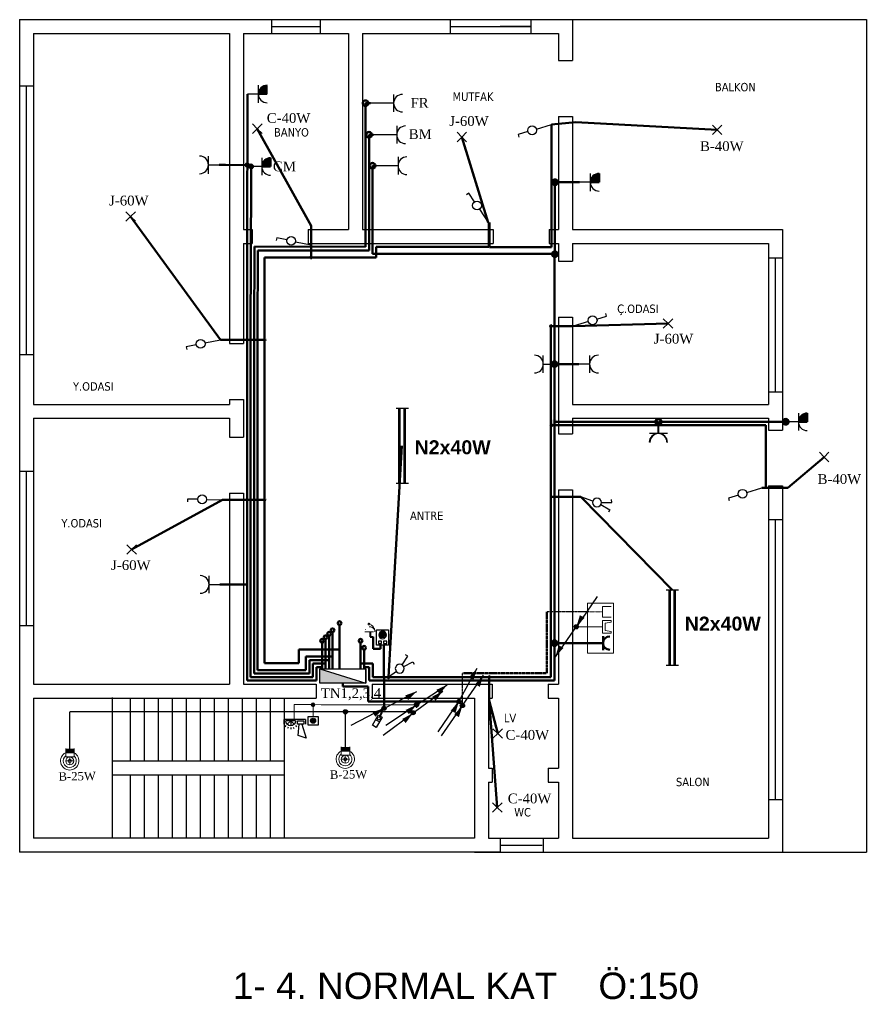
# Model space of a CAD drawing. Header units: millimetres. Extents: x 635 to 12891, y 1434 to 3689.
# Drawn here: x 4670 to 5880, y 1726 to 3126 of the extents above; entities that cross this region are included whole.
import ezdxf

# ---------------------------------------------------------------- set-up
doc = ezdxf.new("R2010")
doc.units = ezdxf.units.MM
for name, pattern in [('ACAD_ISO12W100', [21, 12, -3, 0, -3, 0, -3]), ('DASHDOT', [25.4, 12.7, -6.35, 0, -6.35]), ('DIVIDE', [1.25, 0.5, -0.25, 0, -0.25, 0, -0.25]), ('HIDDEN', [0.375, 0.25, -0.125])]:
    doc.linetypes.add(name, pattern=pattern)
for name, color, linetype, lineweight in [('ARMATUR', 3, 'Continuous', 20), ('AYD.LİNYESİ', 1, 'Continuous', 50), ('DİYAFON', 41, 'DASHDOT', 20), ('EHAT-TV', 7, 'Continuous', 20), ('EHAT_PRIZ', 4, 'Continuous', 50), ('ELEKT', 2, 'Continuous', 50), ('elk035', 3, 'Continuous', 30), ('KORNA', 95, 'Continuous', 20), ('OK', 51, 'Continuous', 20), ('ZİL', 53, 'DASHDOT', 20)]:
    doc.layers.add(name, color=color, linetype=linetype, lineweight=lineweight)
for name, color, linetype in [('AYD', 10, 'Continuous'), ('E_BL_YAN', 7, 'Continuous'), ('H', 3, 'Continuous'), ('hat', 3, 'Continuous'), ('NORMAL', 70, 'Continuous'), ('priz', 4, 'Continuous'), ('S', 2, 'Continuous'), ('SEMBOLLER', 7, 'Continuous'), ('TELEFON', 3, 'HIDDEN'), ('YAZI', 7, 'Continuous'), ('ışık', 1, 'Continuous')]:
    doc.layers.add(name, color=color, linetype=linetype)
doc.styles.add('ALT', font='times.ttf', dxfattribs={"height": 20})
doc.styles.add('ELK', font='tahoma.ttf')
doc.styles.add('MEKAN', font='times.ttf')
doc.styles.get("Standard").update_dxf_attribs({"font": 'arial.ttf'})
doc.styles.add('TXTX', font='arial.ttf')

# ---------------------------------------------------------------- blocks, each defined once
blk = doc.blocks.new('NORA')
for p, q in [((0, 0.228), (-0.032, 0.228)), ((0, 0.105), (0, 0.228))]:
    blk.add_line(p, q)
blk.add_circle((0, 0.053), 0.0525)
blk = doc.blocks.new('A')
at = {"layer": 'S', "xscale": 100, "yscale": 100, "zscale": 100, "rotation": 180}
blk.add_blockref('NORA', (0, 0), dxfattribs=at)
blk = doc.blocks.new('P2X36')
at = {"layer": 'H', "color": 1}
for p, q in [((-53.5, 9.1), (-53.5, -8.4)), ((53.5, -8.4), (53.5, 9.1))]:
    blk.add_line(p, q, dxfattribs=at)
at = {"layer": 'H', "color": 2}
for points in [[(-53.5, 3.7, 3.8, 3.8, 0), (53.5, 3.7, 1.6, 1.6, 0)], [(-53.5, -3.7, 3.8, 3.8, 0), (53.5, -3.7, 1.6, 1.6, 0)]]:
    blk.add_lwpolyline(points, format="xyseb", dxfattribs=at)
blk = doc.blocks.new('K')
at = {"layer": 'S', "color": 2}
for p, q in [((-4.5, 22.2), (-7.6, 21.3)), ((-1.4, 10.3), (-4.5, 22.2)), ((1.4, 10.3), (4.5, 22.2)), ((4.5, 22.2), (7.6, 21.3))]:
    blk.add_line(p, q, dxfattribs=at)
blk.add_circle((0, 5.2), 5.25, dxfattribs=at)
blk = doc.blocks.new('B')
at = {"layer": 'hat'}
blk.add_hatch(color=256, dxfattribs=at).paths.add_polyline_path([(3, -0.1, 1), (-3, -0.1, 1)])
blk.add_circle((0, -0.1), 3, dxfattribs=at)
blk = doc.blocks.new('KAAC')
at = {"layer": 'SEMBOLLER', "color": 9}
for p, q in [((-0.081, 0.306), (0.081, 0.306)), ((-0.081, 0.29), (0.081, 0.29)), ((-0.078, 0.322), (0.078, 0.322)), ((-0.071, 0.338), (0.071, 0.338)), ((-0.059, 0.354), (0.059, 0.354)), ((-0.039, 0.37), (0.039, 0.37)), ((-0.078, 0.274), (0.078, 0.274)), ((-0.071, 0.258), (0.071, 0.258)), ((-0.059, 0.242), (0.059, 0.242)), ((-0.039, 0.226), (0.039, 0.226))]:
    blk.add_line(p, q, dxfattribs=at)
at = {"layer": 'SEMBOLLER', "color": 4}
blk.add_lwpolyline([(-0.175, 0.45), (-0.175, 0), (0.175, 0), (0.175, 0.45)], close=True, dxfattribs=at)
at = {"layer": 'SEMBOLLER', "color": 3}
for points in [[(-0.123, 0.045), (-0.123, 0.12), (-0.028, 0.12), (-0.028, 0.045)], [(0.028, 0.045), (0.028, 0.12), (0.123, 0.12), (0.123, 0.045)]]:
    blk.add_lwpolyline(points, close=True, dxfattribs=at)
at = {"layer": 'SEMBOLLER', "color": 2}
blk.add_circle((0, 0.298), 0.112, dxfattribs=at)
at = {"layer": 'SEMBOLLER', "color": 9}
for start, end in [(174.3781, 185.6219), (150.6713, 162.9089), (118.155, 136.7056), (43.2944, 61.845), (17.0911, 29.3287), (354.3781, 5.6219), (197.0911, 209.3287), (223.2944, 241.845), (298.155, 316.7056), (330.6713, 342.9089)]:
    blk.add_arc((0, 0.298), 0.0817, start, end, dxfattribs=at)
blk = doc.blocks.new('ISIKLIALARMSIRENI')
for p, q in [((0, -322), (0, 322)), ((0, 322), (139, 322)), ((183, 263), (217, 298)), ((40, -26), (40, 268)), ((40, 121), (144, 225)), ((40, 121), (144, 17)), ((40, 121), (187, 121)), ((226, 198), (271, 216)), ((226, 44), (271, 25)), ((242, 121), (290, 121)), ((144, -80), (40, -80)), ((40, -80), (40, -268)), ((40, -268), (144, -268)), ((144, -268), (144, -80)), ((472, -105), (144, -130)), ((144, -206), (558, -340)), ((183, -22), (217, -56)), ((558, -340), (472, -105)), ((0, -322), (139, -322))]:
    blk.add_line(p, q)
blk.add_arc((40, 121), 147, 270, 90)
blk = doc.blocks.new('ÜÇLÜ GRUP(TEL-TV-PRİZ)')
at = {"layer": 'EHAT-TV', "linetype": 'Continuous'}
blk.add_line((21.5, -2), (1.6, -2), dxfattribs=at)
at = {"layer": 'EHAT-TV', "color": 7, "lineweight": 20}
blk.add_lwpolyline([(25.1, 3.4), (33.5, 4.6), (33.5, 7), (21.5, 7), (21.5, -11), (33.5, -11), (33.5, -8.6), (25.1, -7.4), (25.1, 3.4)], dxfattribs=at)
at = {"layer": 'EHAT_PRIZ'}
for p, q in [((22.1, 31.3), (22.1, 11.2)), ((22.1, 21.2), (1.9, 21.2))]:
    blk.add_line(p, q, dxfattribs=at)
blk.add_arc((31.7, 21.2), 9.6, 90, 270, dxfattribs=at)
at = {"layer": 'OK'}
blk.add_lwpolyline([(0, 35.7), (37, 35.7), (37, -35.7), (0, -35.7)], close=True, dxfattribs=at)
at = {"layer": 'TELEFON', "color": 3, "linetype": 'DIVIDE', "lineweight": 20}
blk.add_line((21.5, -23.5), (1.6, -23.5), dxfattribs=at)
at = {"layer": 'TELEFON', "color": 3, "linetype": 'Continuous', "lineweight": 20}
for p, q in [((21.5, -15.8), (33.5, -15.8)), ((21.5, -31.1), (21.5, -15.8)), ((33.5, -31.1), (21.5, -31.1))]:
    blk.add_line(p, q, dxfattribs=at)

msp = doc.modelspace()

# ---------------------------------------------------------------- hatches: boundary and pattern name
at = {"lineweight": 211}
h = msp.add_hatch(color=256, dxfattribs=at)
h.dxf.hatch_style = 1
h.paths.add_polyline_path([(5023.3, 3032.7, 0.414214), (5010.7, 3020.1), (5023.3, 3020.1)])
h = msp.add_hatch(color=256, dxfattribs=at)
h.dxf.hatch_style = 1
h.paths.add_polyline_path([(5159.8, 3007, 0.414214), (5163.9, 3002.9), (5163.9, 3007), (5167.9, 3007, 1)])
h.paths.add_polyline_path([(5167.9, 3007), (5163.9, 3007), (5163.9, 3002.9, 0.414214)], flags=17)
h.paths.add_polyline_path([(5164.8, 2961.8, 0.414214), (5168.9, 2957.7), (5168.9, 2961.8), (5172.9, 2961.8, 1)])
h.paths.add_polyline_path([(5172.9, 2961.8), (5168.9, 2961.8), (5168.9, 2957.7, 0.414214)], flags=17)
h.paths.add_polyline_path([(5169.8, 2917.6, 0.414214), (5173.9, 2913.5), (5173.9, 2917.6), (5177.4, 2917.6), (5177.9, 2917.6, 1)])
h.paths.add_polyline_path([(5177.9, 2917.6), (5177.4, 2917.6), (5173.9, 2917.6), (5173.9, 2913.5, 0.414214)], flags=17)
h = msp.add_hatch(color=256, dxfattribs=at)
h.dxf.hatch_style = 1
h.paths.add_polyline_path([(5028.3, 2929.1, 0.414214), (5015.7, 2916.5), (5028.3, 2916.5)])
h = msp.add_hatch(color=256, dxfattribs=at)
h.dxf.hatch_style = 1
h.paths.add_polyline_path([(4997.5, 2918.6, 0.413087), (4995.1, 2921.1), (4995.1, 2916.2, 0.415341)])
h.paths.add_polyline_path([(4995.1, 2921.1, 0.414214), (4992.6, 2918.7), (4995.1, 2918.6)])
h.paths.add_polyline_path([(4995.1, 2918.6), (4992.6, 2918.7, 0.414214), (4995.1, 2916.2)])
h = msp.add_hatch(color=256, dxfattribs=at)
h.dxf.hatch_style = 1
h.paths.add_polyline_path([(4997.8, 2916.5, 0.414214), (5000.5, 2913.8), (5000.5, 2916.5), (5003.2, 2916.5, 1)])
h.paths.add_polyline_path([(5003.2, 2916.5), (5000.5, 2916.5), (5000.5, 2913.8, 0.414214)], flags=17)
h = msp.add_hatch(color=256, dxfattribs=at)
h.dxf.hatch_style = 1
h.paths.add_polyline_path([(5497.7, 2894), (5497.7, 2906.6, 0.414214), (5485.1, 2894)])
h = msp.add_hatch(color=256, dxfattribs=at)
h.dxf.hatch_style = 1
h.paths.add_polyline_path([(5430.6, 2894, 0.414214), (5434.6, 2889.9), (5434.6, 2894), (5438.7, 2894, 1)])
h.paths.add_polyline_path([(5438.7, 2894), (5434.6, 2894), (5434.6, 2889.9, 0.414214)], flags=17)
h = msp.add_hatch(color=256, dxfattribs=at)
h.dxf.hatch_style = 1
h.paths.add_polyline_path([(5084.8, 2786.5, 1), (5087.3, 2786.5, 1)])
h = msp.add_hatch(color=256, dxfattribs=at)
h.dxf.hatch_style = 1
h.paths.add_polyline_path([(5434.6, 2795.2, 0.393264), (5430.5, 2791.5), (5434.6, 2791.5)])
h.paths.add_polyline_path([(5434.6, 2791.5), (5430.5, 2791.5, 0.023705), (5430.5, 2791.1, 0.420892), (5434.6, 2787)])
h.paths.add_polyline_path([(5434.6, 2795.2), (5434.6, 2791.5), (5434.6, 2787, 0.407566), (5438.6, 2791.1, 0.407566)])
h = msp.add_hatch(color=256, dxfattribs=at)
h.dxf.hatch_style = 1
h.paths.add_polyline_path([(5427.6, 2688.2, 1), (5430.1, 2688.2, 1)])
h = msp.add_hatch(color=256, dxfattribs=at)
h.dxf.hatch_style = 1
h.paths.add_polyline_path([(5019.6, 2670.1, 0.414214), (5018.4, 2668.8), (5019.6, 2668.8)])
h.paths.add_polyline_path([(5019.6, 2670.1), (5019.6, 2668.8), (5019.6, 2667.6, 0.414214), (5020.9, 2668.8, 0.414214)])
h.paths.add_polyline_path([(5019.6, 2668.8), (5018.4, 2668.8, 0.414214), (5019.6, 2667.6)])
h.paths.add_polyline_path([(5019.6, 2441.5), (5019.6, 2439, 0.414214), (5020.9, 2440.2, 0.414214)])
h.paths.add_polyline_path([(5019.6, 2441.5, 0.414214), (5018.4, 2440.2), (5019.6, 2440.2)])
h.paths.add_polyline_path([(5019.6, 2440.2), (5018.4, 2440.2, 0.414214), (5019.6, 2439)])
h = msp.add_hatch(color=256, dxfattribs=at)
h.dxf.hatch_style = 1
h.paths.add_polyline_path([(5433.9, 2638), (5433.9, 2634), (5437.9, 2634, 0.414214)])
h.paths.add_polyline_path([(5433.9, 2638, 0.413899), (5429.8, 2634), (5433.1, 2634), (5433.9, 2634)])
h.paths.add_polyline_path([(5437.9, 2634), (5433.9, 2634), (5433.1, 2634), (5429.8, 2634, 1.000536)])
h = msp.add_hatch(color=256, dxfattribs=at)
h.dxf.hatch_style = 1
h.paths.add_polyline_path([(5795.1, 2551.5), (5795.1, 2564.1, 0.414214), (5782.5, 2551.5)])
h = msp.add_hatch(color=256, dxfattribs=at)
h.dxf.hatch_style = 1
h.paths.add_polyline_path([(5433.9, 2555.7), (5433.9, 2551.5), (5437.9, 2551.5, 0.007886), (5437.9, 2551.7, 0.414214)])
h.paths.add_polyline_path([(5433.9, 2555.7, 0.414214), (5429.8, 2551.7, 0.414214), (5433.9, 2547.6)])
h.paths.add_polyline_path([(5437.9, 2551.5), (5433.9, 2551.5), (5433.9, 2547.6, 0.405005)])
h.paths.add_polyline_path([(5578, 2551.5), (5582, 2551.5), (5582, 2550), (5582, 2547.5, 0.414214), (5586.1, 2551.5, 1)])
h.paths.add_polyline_path([(5582, 2550), (5582, 2551.5), (5578, 2551.5, 0.414214), (5582, 2547.5)], flags=17)
h = msp.add_hatch(color=256, dxfattribs=at)
h.dxf.hatch_style = 1
h.paths.add_polyline_path([(5760.3, 2551.5), (5767.3, 2551.5), (5768.4, 2551.5, 1)])
h.paths.add_polyline_path([(5768.4, 2551.5), (5767.3, 2551.5), (5760.3, 2551.5, 1)])
h = msp.add_hatch(color=256, dxfattribs=at)
h.dxf.hatch_style = 1
h.paths.add_polyline_path([(5429.7, 2546.5), (5429.7, 2547.8, 0.358385), (5428.4, 2546.8)])
h.paths.add_polyline_path([(5429.7, 2546.5), (5428.4, 2546.8, 0.048612), (5428.4, 2546.5, 1), (5430.9, 2546.5, 0.414214), (5429.7, 2547.8)])
h = msp.add_hatch(color=256, dxfattribs=at)
h.dxf.hatch_style = 1
h.paths.add_polyline_path([(5433.9, 2239.2), (5433.9, 2235.1), (5437.9, 2235.1, 0.414214)], flags=17)
h.paths.add_polyline_path([(5437.9, 2235.1), (5433.9, 2235.1), (5433.9, 2239.2, 0.414214), (5429.8, 2235.1, 1)])
h = msp.add_hatch(color=256, dxfattribs=at)
h.dxf.hatch_style = 1
h.paths.add_polyline_path([(5195.5, 2186.5, 1), (5198, 2186.5, 1)])
h = msp.add_hatch(color=256, dxfattribs=at)
h.dxf.hatch_style = 1
h.paths.add_polyline_path([(5339.5, 2186.5, 1), (5342.1, 2186.5, 1)])
at = {"layer": 'ARMATUR'}
for points in [[(4735.5, 2084.5), (4735.5, 2078.5), (4747.5, 2078.5), (4747.5, 2084.5)], [(5129.3, 2086.9), (5129.3, 2080.9), (5141.3, 2080.9), (5141.3, 2086.9)]]:
    msp.add_hatch(color=256, dxfattribs=at).paths.add_polyline_path(points)

# ---------------------------------------------------------------- linework, layer by layer
for p, q in [((4669.6, 3126.5), (4669.6, 1936.5)), ((4669.6, 3126.5), (5879.6, 3126.5)), ((5029.8, 3126.5), (5029.8, 3106.5)), ((5098.9, 3126.5), (5098.9, 3106.5)), ((5285.1, 3126.5), (5285.1, 3106.5)), ((5400.3, 3126.5), (5400.3, 3106.5)), ((5459.6, 3126.5), (5459.6, 3067.8)), ((5879.6, 3126.5), (5879.6, 1936.5)), ((5029.8, 3116.5), (5098.2, 3116.5)), ((5285.1, 3116.5), (5400.2, 3116.5)), ((5400.2, 3116.5), (5356.1, 3116.5)), ((4689.6, 3106.5), (4689.6, 2576.5)), ((4689.6, 3106.5), (4969.6, 3106.5)), ((4969.6, 3106.5), (4969.6, 2663.4)), ((4989.6, 3106.5), (4989.6, 2826.5)), ((4989.6, 3106.5), (5139.6, 3106.5)), ((5139.6, 3106.5), (5139.6, 2826.5)), ((5159.6, 3106.5), (5159.6, 2826.5)), ((5159.6, 3106.5), (5439.6, 3106.5)), ((5439.6, 3106.5), (5439.6, 3067.8)), ((5439.6, 3067.8), (5459.6, 3067.8)), ((4669.6, 3031.6), (4689.6, 3031.6)), ((4679.6, 2647.9), (4679.6, 3031.6)), ((5439.6, 2987.8), (5439.6, 2826.5)), ((5439.6, 2987.8), (5459.6, 2987.8)), ((5459.6, 2987.8), (5459.6, 2826.5)), ((4989.6, 2826.5), (5001.8, 2826.5)), ((5001.8, 2826.5), (5001.8, 2806.5)), ((5081.8, 2826.5), (5139.6, 2826.5)), ((5081.8, 2826.5), (5081.8, 2806.5)), ((5159.6, 2826.5), (5346.1, 2826.5)), ((5346.1, 2826.5), (5346.1, 2806.5)), ((5426.1, 2826.5), (5439.6, 2826.5)), ((5426.1, 2826.5), (5426.1, 2806.5)), ((5459.6, 2826.5), (5759.6, 2826.5)), ((5759.6, 2826.5), (5759.6, 2539.8)), ((4989.6, 2806.5), (4989.6, 2663.4)), ((4989.6, 2806.5), (5001.8, 2806.5)), ((5081.8, 2806.5), (5346.1, 2806.5)), ((5426.1, 2806.5), (5439.6, 2806.5)), ((5439.6, 2806.5), (5439.6, 2781.3)), ((5459.6, 2806.5), (5459.6, 2781.3)), ((5459.6, 2806.5), (5739.6, 2806.5)), ((5739.6, 2806.5), (5739.6, 2576.5)), ((5439.6, 2781.3), (5459.6, 2781.3)), ((5739.6, 2786.1), (5759.6, 2786.1)), ((5749.6, 2594.6), (5749.6, 2786.1)), ((5439.6, 2701.3), (5439.6, 2534.4)), ((5439.6, 2701.3), (5459.6, 2701.3)), ((5459.6, 2701.3), (5459.6, 2576.5)), ((4969.6, 2663.4), (4989.6, 2663.4)), ((4669.6, 2647.9), (4689.6, 2647.9)), ((5739.6, 2594.6), (5759.6, 2594.6)), ((4969.6, 2583.4), (4969.6, 2576.5)), ((4969.6, 2583.4), (4989.6, 2583.4)), ((4989.6, 2583.4), (4989.6, 2529.5)), ((4689.6, 2576.5), (4969.6, 2576.5)), ((5459.6, 2576.5), (5739.6, 2576.5)), ((4689.6, 2556.5), (4689.6, 2176.5)), ((4689.6, 2556.5), (4969.6, 2556.5)), ((4969.6, 2556.5), (4969.6, 2529.5)), ((5459.6, 2556.5), (5459.6, 2534.4)), ((5459.6, 2556.5), (5739.6, 2556.5)), ((5739.6, 2556.5), (5739.6, 2539.8)), ((5739.6, 2539.8), (5759.6, 2539.8)), ((4969.6, 2529.5), (4989.6, 2529.5)), ((5439.6, 2534.4), (5459.6, 2534.4)), ((4669.6, 2481), (4689.6, 2481)), ((4679.6, 2260.4), (4679.6, 2481)), ((5439.6, 2454.4), (5439.6, 2176.5)), ((5439.6, 2454.4), (5459.6, 2454.4)), ((5459.6, 2454.4), (5459.6, 1956.5)), ((5739.6, 2459.8), (5739.6, 1956.5)), ((5739.6, 2459.8), (5759.6, 2459.8)), ((5759.6, 2459.8), (5759.6, 1936.5)), ((4969.6, 2449.5), (4969.6, 2176.5)), ((4969.6, 2449.5), (4989.6, 2449.5)), ((4989.6, 2449.5), (4989.6, 2176.5)), ((5739.6, 2411.7), (5759.6, 2411.7)), ((5749.6, 2011.8), (5749.6, 2411.7)), ((5495, 2301.9), (5465.2, 2258.5)), ((4669.6, 2260.4), (4689.6, 2260.4)), ((5464.9, 2258.9), (5435.1, 2215.6)), ((5297.4, 2151.5), (5323.4, 2199.2)), ((5297.4, 2151.5), (5323.4, 2199.2)), ((5302.4, 2145.8), (5332.3, 2189.2)), ((5302.4, 2145.8), (5332.3, 2189.2)), ((4689.6, 2176.5), (4969.6, 2176.5)), ((4989.6, 2176.5), (5093.3, 2176.5)), ((5093.3, 2176.5), (5093.3, 2156.5)), ((5173.3, 2176.5), (5344.8, 2176.5)), ((5173.3, 2176.5), (5173.3, 2156.5)), ((5236.8, 2146.9), (5280.8, 2175.7)), ((5319.6, 2176.5), (5344.8, 2176.5)), ((5344.8, 2176.5), (5344.8, 2156.5)), ((5424.8, 2176.5), (5439.6, 2176.5)), ((5424.8, 2176.5), (5439.6, 2176.5)), ((5424.8, 2176.5), (5424.8, 2156.5)), ((4801.9, 2157.3), (4801.9, 1956.8)), ((5190.2, 2141.9), (5237, 2166.2)), ((5231.9, 2135.6), (5274.3, 2166.7)), ((4689.6, 2156.5), (4689.6, 1956.5)), ((4689.6, 2156.5), (5093.3, 2156.5)), ((4827.7, 2155.2), (4827.7, 2067.1)), ((4847.7, 2155.2), (4847.7, 2067.1)), ((4867.7, 2155.2), (4867.7, 2067.1)), ((4887.7, 2155.2), (4887.7, 2067.1)), ((4907.7, 2155.2), (4907.7, 2067.1)), ((4927.7, 2155.2), (4927.7, 2067.1)), ((4947.7, 2155.2), (4947.7, 2067.1)), ((4967.7, 2155.2), (4967.7, 2067.1)), ((4987.7, 2155.2), (4987.7, 2067.1)), ((5007.7, 2155.2), (5007.7, 2067.1)), ((5027.7, 2155.2), (5027.7, 2067.1)), ((5047.7, 2155.2), (5047.7, 1956.8)), ((5173.3, 2156.5), (5319.6, 2156.5)), ((5192.8, 2118.1), (5236.8, 2147)), ((5267.5, 2108.3), (5297.4, 2151.7)), ((5272.5, 2102.5), (5302.4, 2145.9)), ((5319.6, 2156.5), (5319.6, 1956.5)), ((5339.6, 2156.5), (5339.6, 2056.5)), ((5339.6, 2156.5), (5344.8, 2156.5)), ((5339.6, 2156.5), (5344.8, 2156.5)), ((5339.6, 2156.5), (5344.8, 2156.5)), ((5339.6, 2156.5), (5344.8, 2156.5)), ((5424.8, 2156.5), (5439.6, 2156.5)), ((5424.8, 2156.5), (5439.6, 2156.5)), ((5439.6, 2156.5), (5439.6, 2056.5)), ((5143.5, 2117.9), (5190.2, 2142.1)), ((5189.1, 2103.8), (5231.5, 2134.9)), ((4801.9, 2067.1), (5047.7, 2067.1)), ((4801.9, 2047.1), (5047.7, 2047.1)), ((4827.7, 2047.1), (4827.7, 1956.8)), ((4847.7, 2047.1), (4847.7, 1956.8)), ((4867.7, 2047.1), (4867.7, 1956.8)), ((4887.7, 2047.1), (4887.7, 1956.8)), ((4907.7, 2047.1), (4907.7, 1956.8)), ((4927.7, 2047.1), (4927.7, 1956.8)), ((4947.7, 2047.1), (4947.7, 1956.8)), ((4967.7, 2047.1), (4967.7, 1956.8)), ((4987.7, 2047.1), (4987.7, 1956.8)), ((5007.7, 2047.1), (5007.7, 1956.8)), ((5027.7, 2047.1), (5027.7, 1956.8)), ((5339.6, 2056.5), (5344.8, 2056.5)), ((5344.8, 2056.5), (5344.8, 2036.5)), ((5424.8, 2056.5), (5439.6, 2056.5)), ((5424.8, 2056.5), (5424.8, 2036.5)), ((5339.6, 2036.5), (5339.6, 1956.5)), ((5339.6, 2036.5), (5344.8, 2036.5)), ((5424.8, 2036.5), (5439.6, 2036.5)), ((5439.6, 2036.5), (5439.6, 1956.5)), ((5739.6, 2011.8), (5759.6, 2011.8)), ((5319.6, 1956.5), (4689.6, 1956.5)), ((5339.6, 1956.5), (5439.6, 1956.5)), ((5356.4, 1956.5), (5356.4, 1936.5)), ((5417.6, 1956.5), (5417.6, 1936.5)), ((5459.6, 1956.5), (5739.6, 1956.5)), ((5356.4, 1936.5), (4669.6, 1936.5)), ((5319.6, 1936.5), (5879.6, 1936.5)), ((5356.4, 1946.5), (5416.3, 1946.5))]:
    msp.add_line(p, q)
at = {"color": 4, "linetype": 'ACAD_ISO12W100'}
for p, q in [((5023.3, 3020.1), (5023.3, 3032.7)), ((5010.7, 3020.1), (5023.3, 3020.1))]:
    msp.add_line(p, q, dxfattribs=at)
at = {"color": 4, "lineweight": 211}
for p, q in [((4994.6, 2801.5), (4995.5, 3020.1)), ((5163.9, 2853.3), (5163.9, 3007)), ((5163.9, 3007), (5171.2, 3007)), ((5168.9, 2853.3), (5168.9, 2961.8)), ((5168.9, 2961.8), (5175.5, 2961.8)), ((5028.3, 2929.1), (5028.3, 2916.5)), ((4963.9, 2918.8), (4954.6, 2918.8)), ((4963.9, 2918.8), (4995.1, 2918.6)), ((5000.5, 2897.7), (5000.5, 2916.5)), ((5028.3, 2916.5), (5015.7, 2916.5)), ((5173.9, 2853.3), (5173.9, 2917.6)), ((5173.9, 2917.6), (5177.4, 2917.6)), ((5497.7, 2906.6), (5497.7, 2894)), ((4999.6, 2679.2), (5000.5, 2897.7)), ((5434.6, 2791.5), (5434.6, 2894)), ((5434.6, 2894), (5469.9, 2894)), ((5497.7, 2894), (5485.1, 2894)), ((5163.9, 2846.7), (5163.9, 2853.3)), ((5163.9, 2846.7), (5163.9, 2831.5)), ((5168.9, 2846.7), (5168.9, 2853.3)), ((5168.9, 2846.7), (5168.9, 2836.5)), ((5173.9, 2846.7), (5173.9, 2853.3)), ((5173.9, 2846.7), (5173.9, 2841.5)), ((5163.9, 2831.5), (5163.9, 2801.5)), ((5168.9, 2836.5), (5168.9, 2801.5)), ((5173.9, 2841.5), (5173.9, 2801.5)), ((4994.6, 2801.5), (4994.6, 2181.5)), ((5004.6, 2679.1), (5005.1, 2802.1)), ((5163.9, 2801.5), (5005.1, 2802.1)), ((5168.9, 2801.5), (5168.9, 2796.5)), ((5173.9, 2801.5), (5173.9, 2791.5)), ((5009.6, 2679.1), (5010.1, 2796.5)), ((5168.9, 2796.5), (5010.1, 2796.5)), ((5173.9, 2791.5), (5433.9, 2791.5)), ((5433.9, 2634), (5433.9, 2791.5)), ((4999.6, 2679.2), (4999.6, 2188.1)), ((5004.6, 2679.1), (5004.6, 2191.5)), ((5009.6, 2679.1), (5009.6, 2196.5)), ((5433.1, 2634), (5433.9, 2634)), ((5468.8, 2634), (5433.9, 2634)), ((5433.9, 2634), (5433.9, 2227.7)), ((5795.1, 2564.1), (5795.1, 2551.5)), ((5582, 2551.5), (5433.9, 2551.5)), ((5582, 2550), (5582, 2551.5)), ((5582.8, 2549.9), (5582.8, 2551.5)), ((5582.8, 2551.5), (5767.3, 2551.5)), ((5795.1, 2551.5), (5782.5, 2551.5)), ((4955.6, 2319), (4994.6, 2319)), ((5433.9, 2235.1), (5483.2, 2235.1)), ((5433.9, 2227.7), (5433.9, 2181.5)), ((5093.7, 2215.9), (5078.7, 2215.9)), ((5078.7, 2215.9), (5078.7, 2196.5)), ((5093.7, 2215.9), (5101.9, 2215.9)), ((5116.9, 2215.9), (5101.9, 2215.9)), ((5116.9, 2215.9), (5116.9, 2200.9)), ((5093.7, 2210.9), (5083.7, 2210.9)), ((5083.7, 2210.9), (5083.7, 2191.5)), ((5088.7, 2200.9), (5088.7, 2206)), ((5088.7, 2206), (5093.7, 2205.9)), ((5088.7, 2186.5), (5088.7, 2200.9)), ((5093.7, 2210.9), (5101.9, 2210.9)), ((5093.7, 2205.9), (5101.9, 2205.9)), ((5093.7, 2181.5), (5093.7, 2200.9)), ((5093.7, 2200.9), (5101.9, 2200.9)), ((5101.9, 2210.9), (5111.9, 2210.9)), ((5101.9, 2205.9), (5106.9, 2205.9)), ((5101.9, 2198.4), (5101.9, 2200.9)), ((5106.9, 2205.9), (5106.9, 2200.9)), ((5106.9, 2198.4), (5106.9, 2200.9)), ((5111.9, 2200.9), (5111.9, 2210.9)), ((5111.9, 2198.4), (5111.9, 2200.9)), ((5116.9, 2198.4), (5116.9, 2200.9)), ((5161.9, 2198.4), (5161.9, 2200.9)), ((5161.9, 2200.9), (5169.3, 2200.9)), ((5169.3, 2181.5), (5169.3, 2200.9)), ((4999.6, 2188.1), (4999.6, 2186.5)), ((4999.6, 2186.5), (5088.7, 2186.5)), ((5004.6, 2191.5), (5083.7, 2191.5)), ((5009.6, 2196.5), (5078.7, 2196.5)), ((4994.6, 2181.5), (5093.7, 2181.5)), ((5433.9, 2181.5), (5169.3, 2181.5))]:
    msp.add_line(p, q, dxfattribs=at)
at = {"color": 4}
for p, q in [((5188.9, 3007), (5171.2, 3007)), ((5193.3, 2961.8), (5175.5, 2961.8)), ((5195.2, 2917.6), (5177.4, 2917.6))]:
    msp.add_line(p, q, dxfattribs=at)
at = {"color": 1, "lineweight": 211}
for p, q in [((5086.1, 2831.5), (5009.3, 2970.5)), ((5429.6, 2976.6), (5464.4, 2979.7)), ((5429.6, 2801.4), (5429.6, 2976.6)), ((5464.4, 2979.7), (5666.3, 2969)), ((5301.5, 2958.6), (5339.4, 2836.6)), ((4956.7, 2668.8), (4828.3, 2845)), ((5086.1, 2804.7), (5086.1, 2831.5)), ((5340.2, 2836.6), (5339.4, 2836.6)), ((5340.2, 2801.5), (5340.2, 2836.6)), ((5341, 2801.4), (5341, 2836.5)), ((5086.1, 2804.7), (5086.1, 2786.5)), ((5178.9, 2796.5), (5178.9, 2801.5)), ((5178.9, 2801.5), (5340.2, 2801.5)), ((5341, 2801.4), (5429.1, 2801.4)), ((5429.1, 2801.4), (5429.6, 2801.4)), ((5178.9, 2796.5), (5178.9, 2786.5)), ((5019.6, 2782), (5019.6, 2786.5)), ((5019.6, 2786.5), (5178.5, 2786.5)), ((5019.6, 2679.1), (5019.6, 2782)), ((5178.9, 2786.5), (5178.5, 2786.5)), ((5596.2, 2692.1), (5460.7, 2688.1)), ((5019.6, 2679.1), (5019.6, 2206.5)), ((5428.9, 2634), (5428.9, 2688.1)), ((5428.9, 2688.1), (5460.7, 2688.1)), ((4956.7, 2668.8), (5019.6, 2668.8)), ((5428.9, 2634), (5428.9, 2227.7)), ((5434.6, 2546.5), (5429.6, 2546.5)), ((5582.8, 2546.5), (5434.6, 2546.5)), ((5582.8, 2546.5), (5736.1, 2546.5)), ((5736.1, 2546.5), (5736.1, 2457.1)), ((5216, 2517.2), (5196.8, 2186.5)), ((5767.4, 2457.1), (5819.3, 2501.1)), ((5730.4, 2457.1), (5767.4, 2457.1)), ((4829.7, 2368.9), (4959.4, 2440.2)), ((4959.4, 2440.2), (5019.6, 2440.2)), ((5471.4, 2444.1), (5428.9, 2444.1)), ((5471.4, 2444.1), (5602.4, 2310.8)), ((5428.9, 2227.7), (5428.9, 2186.5)), ((5073.7, 2225.9), (5068.7, 2225.9)), ((5068.7, 2225.9), (5068.7, 2215.9)), ((5068.7, 2215.9), (5068.7, 2206.5)), ((5073.7, 2225.9), (5078.7, 2225.9)), ((5093.7, 2225.9), (5078.7, 2225.9)), ((5093.7, 2225.9), (5101.9, 2225.9)), ((5116.9, 2225.9), (5101.9, 2225.9)), ((5121.9, 2225.9), (5116.9, 2225.9)), ((5126.9, 2226.1), (5121.9, 2225.9)), ((5126.9, 2220.9), (5126.9, 2226.1)), ((5126.9, 2215.9), (5126.9, 2220.9)), ((5126.9, 2215.9), (5126.9, 2200.9)), ((5019.6, 2206.5), (5068.7, 2206.5)), ((5126.9, 2198.4), (5126.9, 2200.9)), ((5156.9, 2200.9), (5156.9, 2205.9)), ((5156.9, 2205.9), (5161.9, 2205.9)), ((5156.9, 2198.4), (5156.9, 2200.9)), ((5161.9, 2205.9), (5169.3, 2205.9)), ((5169.3, 2205.9), (5174.3, 2205.9)), ((5174.3, 2205.9), (5174.3, 2200.9)), ((5174.3, 2186.5), (5174.3, 2200.9)), ((5428.9, 2186.5), (5174.3, 2186.5)), ((5340.8, 2181.8), (5340.8, 2186.5)), ((5340.8, 2181.8), (5340.8, 2153)), ((5340.8, 2153), (5352.8, 2105.9)), ((5340.8, 2153), (5352.2, 2000.1))]:
    msp.add_line(p, q, dxfattribs=at)
at = {"lineweight": 211}
for p, q in [((5126.9, 2226.1), (5126.9, 2261.1)), ((5111.9, 2210.9), (5111.9, 2245.9)), ((5116.9, 2215.9), (5116.9, 2250.9)), ((5101.9, 2200.9), (5101.9, 2235.9)), ((5106.9, 2205.9), (5106.9, 2240.9)), ((5156.9, 2205.9), (5156.9, 2235.9)), ((5161.9, 2200.9), (5161.9, 2225.9))]:
    msp.add_line(p, q, dxfattribs=at)
at = {"color": 4, "lineweight": 211}
for centre, radius in [((5163.9, 3007), 4.06), ((5168.9, 2961.8), 4.06), ((4995.1, 2918.6), 2.45), ((5000.5, 2916.5), 2.69), ((5173.9, 2917.6), 4.06), ((5434.6, 2894), 4.06), ((5434.5, 2791.1), 4.06), ((5433.9, 2634), 4.06), ((5582, 2551.5), 4.06), ((5582.8, 2551.5), 4.06), ((5764.4, 2551.5), 4.06), ((5433.9, 2235.1), 4.06)]:
    msp.add_circle(centre, radius, dxfattribs=at)
at = {"color": 1, "lineweight": 211}
for centre in [(5086.1, 2786.5), (5428.9, 2688.2), (5019.6, 2668.8), (5429.7, 2546.5), (5019.6, 2440.2), (5196.8, 2186.5), (5340.8, 2186.5)]:
    msp.add_circle(centre, 1.26, dxfattribs=at)
at = {"color": 2, "lineweight": 211, "true_color": 0xf1eb1f}
for centre in [(5116.9, 2253.5), (5126.9, 2263.7), (5101.9, 2238.5), (5106.9, 2243.5), (5111.9, 2248.5), (5156.9, 2238.5), (5161.9, 2228.5)]:
    msp.add_circle(centre, 2.61, dxfattribs=at)
for points in [[(5470.2, 2275.1), (5476.9, 2271.3), (5465.2, 2258.5)], [(5440.1, 2232.1), (5446.8, 2228.3), (5435.1, 2215.6)], [(5318.3, 2182.6), (5311.7, 2186.4), (5323.4, 2199.2)], [(5318.3, 2182.6), (5311.7, 2186.4), (5323.4, 2199.2)], [(5327.2, 2172.6), (5320.6, 2176.4), (5332.3, 2189.2)], [(5327.2, 2172.6), (5320.6, 2176.4), (5332.3, 2189.2)], [(5269.9, 2162.3), (5265.2, 2168.4), (5280.8, 2175.7)], [(5224.7, 2153.9), (5220.6, 2160.4), (5237, 2166.2)], [(5264.1, 2152.7), (5259.1, 2158.5), (5274.3, 2166.7)], [(5225.9, 2133.6), (5221.1, 2139.6), (5236.8, 2147)], [(5292.4, 2135.1), (5285.7, 2138.9), (5297.4, 2151.7)], [(5297.4, 2129.4), (5290.7, 2133.2), (5302.4, 2145.9)], [(5178, 2129.9), (5173.9, 2136.4), (5190.2, 2142.1)], [(5221.3, 2120.9), (5216.3, 2126.7), (5231.5, 2134.9)]]:
    msp.add_solid(points)
at = {"layer": 'ARMATUR'}
for p, q in [((4735.5, 2072.5), (4735.5, 2084.5)), ((4735.5, 2078.5), (4747.5, 2078.5)), ((4747.5, 2084.5), (4747.5, 2072.5)), ((5129.3, 2074.9), (5129.3, 2086.9)), ((5129.3, 2080.9), (5141.3, 2080.9)), ((5141.3, 2074.9), (5129.3, 2074.9)), ((5135, 2074.9), (5135, 2063.5)), ((5141.3, 2086.9), (5141.3, 2074.9)), ((4747.5, 2072.5), (4735.5, 2072.5)), ((4746.9, 2066.8), (4735.6, 2066.8)), ((4741.3, 2072.5), (4741.3, 2061.1)), ((5140.7, 2069.2), (5129.3, 2069.2))]:
    msp.add_line(p, q, dxfattribs=at)
for centre, radius in [((5135, 2069.2), 5.68), ((4741.3, 2066.8), 5.68), ((4741.3, 2066.8), 2.25), ((5135, 2069.2), 2.25)]:
    msp.add_circle(centre, radius, dxfattribs=at)
for centre, radius, start, end in [((4741.3, 2066.8), 13.1, 116.6052, 61.9011), ((4741.3, 2066.8), 9.37, 127.7713, 48.0443), ((5135, 2069.2), 13.1, 116.6052, 61.9011), ((5135, 2069.2), 9.37, 127.7713, 48.0443)]:
    msp.add_arc(centre, radius, start, end, dxfattribs=at)
at = {"layer": 'AYD.LİNYESİ', "color": 1, "lineweight": 211}
msp.add_line((5131.5, 2173.1), (5131.5, 2178.1), dxfattribs=at)
at = {"layer": 'AYD.LİNYESİ'}
for p, q in [((5167.5, 2173.1), (5131.5, 2173.1)), ((5167.5, 2173.1), (5167.5, 2151.5)), ((5167.5, 2151.5), (5297.4, 2151.5))]:
    msp.add_line(p, q, dxfattribs=at)
at = {"layer": 'DİYAFON', "lineweight": 40, "ltscale": 4.5}
for p, q in [((5170.4, 2251.5), (5170.4, 2244.2)), ((5170.4, 2244.2), (5175, 2244.2))]:
    msp.add_line(p, q, dxfattribs=at)
msp.add_lwpolyline([(5184.9, 2130.8), (5190.2, 2142)], dxfattribs=at)
at = {"layer": 'EHAT-TV'}
for p, q in [((5469.7, 2258.4), (5465.2, 2258.4)), ((5482.8, 2258.4), (5469.7, 2258.4)), ((4989.6, 2176.5), (4994.6, 2176.5))]:
    msp.add_line(p, q, dxfattribs=at)
at = {"layer": 'ELEKT'}
for p, q in [((5175, 2227), (5175, 2244.2)), ((5185.2, 2232.3), (5185.2, 2227)), ((5190.2, 2232.3), (5190.4, 2142)), ((5185.2, 2227), (5175, 2227))]:
    msp.add_line(p, q, dxfattribs=at)
at = {"layer": 'elk035'}
for p, q in [((4741.5, 2078.5), (4741.5, 2137)), ((4741.5, 2137), (4742, 2137)), ((5135.8, 2137), (4742, 2137)), ((5135.3, 2080.9), (5135.3, 2137)), ((5135.3, 2137), (5136.4, 2137)), ((5231.8, 2137), (5136.4, 2137)), ((5231.8, 2132.7), (5231.8, 2137))]:
    msp.add_line(p, q, dxfattribs=at)
at = {"layer": 'hat', "color": 2}
msp.add_lwpolyline([(5081.8, 2130.2), (5096.1, 2130.2), (5096.1, 2118.1), (5081.8, 2118.1)], close=True, dxfattribs=at)
at = {"layer": 'KORNA', "color": 95}
for p, q in [((5061.8, 2126), (5061.8, 2147.2)), ((5088.9, 2147), (5088.9, 2130.2))]:
    msp.add_line(p, q, dxfattribs=at)
at = {"layer": 'KORNA'}
for p, q in [((5061.8, 2147.2), (5088.9, 2147.2)), ((5100.7, 2147), (5088.9, 2147.2)), ((5190.2, 2147), (5100.7, 2147)), ((5190.2, 2147), (5213.7, 2147)), ((5213.7, 2147), (5236.8, 2147)), ((5236.8, 2147), (5236.8, 2142.7))]:
    msp.add_line(p, q, dxfattribs=at)
at = {"layer": 'priz', "color": 4}
for p, q in [((5010.7, 3032.6), (5010.7, 3007.5)), ((5010.7, 3020.1), (4995.5, 3020.1)), ((5204.1, 3019.5), (5204.1, 2994.4)), ((5204.1, 3007), (5188.9, 3007)), ((5208.5, 2974.4), (5208.5, 2949.2)), ((5208.5, 2961.8), (5193.3, 2961.8)), ((4939.4, 2906.2), (4939.4, 2931.3)), ((5015.7, 2929), (5015.7, 2903.9)), ((5210.4, 2930.1), (5210.4, 2905)), ((4939.4, 2918.8), (4954.6, 2918.8)), ((5015.7, 2916.5), (5000.5, 2916.5)), ((5210.4, 2917.6), (5195.2, 2917.6)), ((5485.1, 2906.5), (5485.1, 2881.4)), ((5485.1, 2894), (5469.9, 2894)), ((5417.9, 2621.4), (5417.9, 2646.5)), ((5417.9, 2634), (5433.1, 2634)), ((5484, 2634), (5468.8, 2634)), ((5484, 2646.5), (5484, 2621.4)), ((5782.5, 2564), (5782.5, 2538.9)), ((5582, 2534.8), (5582, 2550)), ((5582.8, 2534.7), (5582.8, 2549.9)), ((5782.5, 2551.5), (5767.3, 2551.5)), ((5594.6, 2534.8), (5569.5, 2534.8)), ((5595.3, 2534.7), (5570.2, 2534.7)), ((4940.4, 2306.4), (4940.4, 2331.5)), ((4940.4, 2319), (4955.6, 2319))]:
    msp.add_line(p, q, dxfattribs=at)
for centre, start, end in [((5023.3, 3020.1), 90, 180), ((5023.3, 3020.1), 180, 270), ((5216.7, 3007), 90, 180), ((5216.7, 3007), 180, 270), ((5221.1, 2961.8), 90, 180), ((5221.1, 2961.8), 180, 270), ((4926.8, 2918.8), 0, 90), ((5028.3, 2916.5), 90, 180), ((5223, 2917.6), 90, 180), ((4926.8, 2918.8), 270, 0), ((5028.3, 2916.5), 180, 270), ((5223, 2917.6), 180, 270), ((5497.7, 2894), 90, 180), ((5497.7, 2894), 180, 270), ((5405.3, 2634), 0, 90), ((5405.3, 2634), 270, 0), ((5496.6, 2634), 90, 180), ((5496.6, 2634), 180, 270), ((5795.1, 2551.5), 90, 180), ((5795.1, 2551.5), 180, 270), ((5582, 2522.2), 90, 180), ((5582.8, 2522.1), 90, 180), ((5582, 2522.2), 0, 90), ((5582.8, 2522.1), 0, 90), ((4927.8, 2319), 0, 90), ((4927.8, 2319), 270, 0)]:
    msp.add_arc(centre, 12.6, start, end, dxfattribs=at)
at = {"layer": 'S', "color": 1}
for p, q in [((5009.3, 2970.5), (5002.5, 2977.3)), ((5009.3, 2970.5), (5002.5, 2963.7)), ((5009.3, 2970.5), (5016, 2977.3)), ((5009.3, 2970.5), (5016, 2963.7)), ((5666.3, 2969), (5659.5, 2975.8)), ((5666.3, 2969), (5673.1, 2975.8)), ((5301.5, 2958.6), (5294.7, 2965.4)), ((5301.5, 2958.6), (5294.7, 2951.8)), ((5301.5, 2958.6), (5308.3, 2965.4)), ((5301.5, 2958.6), (5308.3, 2951.8)), ((5666.3, 2969), (5659.5, 2962.2)), ((5666.3, 2969), (5673.1, 2962.2)), ((4828.3, 2845), (4821.6, 2851.8)), ((4828.3, 2845), (4821.6, 2838.2)), ((4828.3, 2845), (4835.1, 2851.8)), ((4828.3, 2845), (4835.1, 2838.2)), ((5596.2, 2692.1), (5589.4, 2698.9)), ((5596.2, 2692.1), (5589.4, 2685.3)), ((5596.2, 2692.1), (5603, 2698.9)), ((5596.2, 2692.1), (5603, 2685.3)), ((5819.3, 2501.1), (5812.5, 2507.9)), ((5819.3, 2501.1), (5826.1, 2507.9)), ((5819.3, 2501.1), (5812.5, 2494.3)), ((5819.3, 2501.1), (5826.1, 2494.3)), ((4829.7, 2368.9), (4822.9, 2375.7)), ((4829.7, 2368.9), (4822.9, 2362.1)), ((4829.7, 2368.9), (4836.5, 2375.7)), ((4829.7, 2368.9), (4836.5, 2362.1)), ((5352.8, 2105.9), (5346, 2112.7)), ((5352.8, 2105.9), (5346, 2099.1)), ((5352.8, 2105.9), (5359.6, 2112.7)), ((5352.8, 2105.9), (5359.6, 2099.1)), ((5352.2, 2000.1), (5345.5, 2006.9)), ((5352.2, 2000.1), (5359, 2006.9)), ((5352.2, 2000.1), (5345.5, 1993.4)), ((5352.2, 2000.1), (5359, 1993.4))]:
    msp.add_line(p, q, dxfattribs=at)
at = {"layer": 'S', "color": 3}
for p, q in [((5098.8, 2198.4), (5164.3, 2198.4)), ((5098.8, 2198.4), (5164.3, 2178.1)), ((5098.8, 2178.1), (5098.8, 2198.4)), ((5164.3, 2198.4), (5164.3, 2178.1)), ((5164.3, 2178.1), (5164.3, 2198.4)), ((5164.3, 2178.1), (5098.8, 2178.1))]:
    msp.add_line(p, q, dxfattribs=at)
at = {"layer": 'S', "linetype": 'Continuous'}
msp.add_solid([(5164.3, 2178.2), (5098.8, 2178.2), (5098.9, 2198.3)], dxfattribs=at)
at = {"layer": 'SEMBOLLER', "color": 4, "linetype": 'Continuous'}
for p, q in [((5173.8, 2117.7), (5182.2, 2132.3)), ((5187.5, 2129.3), (5179.1, 2114.6)), ((5182.2, 2132.3), (5187.5, 2129.3)), ((5179.1, 2114.6), (5173.8, 2117.7)), ((5183.7, 2122.7), (5178.4, 2125.7))]:
    msp.add_line(p, q, dxfattribs=at)
msp.add_circle((5183, 2127.6), 2.14, dxfattribs=at)
at = {"layer": 'TELEFON', "color": 3, "linetype": 'HIDDEN', "lineweight": 211}
for p, q in [((5423.2, 2192.2), (5423.2, 2279.8)), ((5302.4, 2192.2), (5423.2, 2192.2))]:
    msp.add_line(p, q, dxfattribs=at)
at = {"layer": 'TELEFON'}
msp.add_line((5482.8, 2279.8), (5423.2, 2279.8), dxfattribs=at)
at = {"layer": 'TELEFON', "color": 3, "linetype": 'HIDDEN'}
msp.add_line((5302.4, 2142.9), (5302.4, 2192.2), dxfattribs=at)
at = {"layer": 'ZİL'}
msp.add_line((5162.7, 2251.1), (5177.4, 2251.1), dxfattribs=at)
msp.add_circle((5168.8, 2262.3), 1.22, dxfattribs=at)
for centre, radius, end in [((5170.1, 2251.1), 7.34, 180), ((5165.3, 2251.1), 12.1, 67.3495)]:
    msp.add_arc(centre, radius, 0, end, dxfattribs=at)
at = {"layer": 'ışık'}
for p, q in [((5408, 2970), (5429.6, 2976.6)), ((5326.8, 2855.4), (5339.4, 2836.6)), ((5063.9, 2809), (5086.1, 2804.7)), ((5482.3, 2694.7), (5460.7, 2688.1)), ((4934.5, 2664.3), (4956.7, 2668.8)), ((5708.8, 2450.5), (5730.4, 2457.1)), ((4936.8, 2440.6), (4959.4, 2440.2)), ((5488.6, 2438), (5471.4, 2444.1)), ((5208.1, 2194.6), (5196.8, 2186.5))]:
    msp.add_line(p, q, dxfattribs=at)

# ---------------------------------------------------------------- block references
at = {"rotation": 270}
for p in [(5216, 2517.2), (5602.1, 2257.3)]:
    msp.add_blockref('P2X36', p, dxfattribs=at)
at = {"layer": 'AYD', "color": 10, "xscale": -48.91549011383951, "yscale": 48.91549011382833, "zscale": 48.915490111488}
msp.add_blockref('KAAC', (5188.3, 2232.3), dxfattribs=at)
at = {"layer": 'DİYAFON', "linetype": 'Continuous', "rotation": 199.6047395526663}
for p in [(5465.2, 2258.4), (5190.3, 2141.9), (5236.9, 2146.9), (5135.2, 2136.9), (5231.9, 2135.6)]:
    msp.add_blockref('B', p, dxfattribs=at)
at = {"layer": 'E_BL_YAN', "xscale": -0.04799999999999997, "yscale": 0.04799999999999997, "zscale": 0.04799999999999997, "rotation": 89.95272153052804}
msp.add_blockref('ISIKLIALARMSIRENI', (5062.8, 2126), dxfattribs=at)
at = {"layer": 'H', "linetype": 'Continuous'}
for name, p, xscale, yscale, zscale, rotation in [('A', (5408, 2970), 1.199999999997266, 1.200000000001167, 1.2, 286.9234285359465), ('A', (5326.8, 2855.4), 1.199999999997266, 1.200000000001167, 1.2, 213.8468570605416), ('A', (5063.9, 2809), 1.199999999997266, 1.200000000001167, 1.2, 258.8677321291715), ('A', (5482.3, 2694.7), 1.199999999997266, 1.200000000001167, 1.2, 106.9234285359465), ('A', (4934.5, 2664.3), 1.199999999997266, 1.200000000001167, 1.2, 281.5494816764318), ('A', (5708.8, 2450.5), 1.199999999997266, 1.200000000001167, 1.2, 286.9234285359465), ('A', (4936.8, 2440.6), 1.199999999997266, 1.200000000001167, 1.2, 269.2097047688823), ('K', (5488.6, 2437.8), -1.199999999998131, 1.200000000000838, 1.2, 255.5009068260297), ('K', (5208.2, 2194.5), -1.199999999998131, 1.200000000000838, 1.2, 312.4942654779579), ('B', (5088.9, 2147.1), -0.7999999999999998, 0.8, 0.8, 340.3952604473575)]:
    msp.add_blockref(name, p, dxfattribs=dict(at, xscale=xscale, yscale=yscale, zscale=zscale, rotation=rotation))
at = {"layer": 'H', "linetype": 'Continuous', "rotation": 199.6047395526663}
for p in [(5297.4, 2151.5), (5302.4, 2145.8)]:
    msp.add_blockref('B', p, dxfattribs=at)
at = {"layer": 'hat', "color": 2, "xscale": 1.213055999986882, "yscale": 1.213055999986882, "zscale": 1.213055999986882}
msp.add_blockref('B', (5088.9, 2124.4), dxfattribs=at)
at = {"layer": 'OK', "xscale": -1, "rotation": 180}
msp.add_blockref('ÜÇLÜ GRUP(TEL-TV-PRİZ)', (5481.2, 2256.4), dxfattribs=at)

# ---------------------------------------------------------------- texts
at = {"style": 'MEKAN'}
for s, p in [('FR', (5228.2, 3000.4)), ('C-40W', (5022.8, 2978.8)), ('J-60W', (5283.5, 2974.5)), ('BM', (5225.7, 2955.8)), ('B-40W', (5641.9, 2938.6)), ('CM', (5031.6, 2909.6)), ('J-60W', (4797.5, 2860.8)), ('J-60W', (5575.9, 2663.3)), ('B-40W', (5809.9, 2462.7)), ('J-60W', (4800.4, 2339.7)), ('TN1,2,3,4', (5100, 2156.7)), ('C-40W', (5364, 2097)), ('C-40W', (5367.2, 2006.1))]:
    msp.add_text(s, height=14, dxfattribs=at).set_placement(p)
at = {"color": 2, "style": 'TXTX'}
msp.add_text('1- 4. NORMAL KAT    Ö:150', height=37.8, dxfattribs=at).set_placement((4974.4, 1726.4))
at = {"color": 7, "char_height": 20, "width": 137.34, "attachment_point": 2}
for insert in [(5288.4, 2525.1), (5674.4, 2273)]:
    msp.add_mtext('{\\fArial|b1|i0|c162|p34;N2x40W}', dxfattribs=dict(at, insert=insert))
at = {"color": 6, "lineweight": 211, "char_height": 2.5, "attachment_point": 1}
for s, insert in [('{\\C9;\\c13289671;7}', (5126.3, 2265.2)), ('{\\C9;\\c13289671;1}', (5106.1, 2244.9)), ('{\\C9;\\c13289671;2}', (5111.2, 2249.9)), ('{\\C9;\\c13289671;3}', (5116.2, 2255)), ('{\\C9;\\c13289671;4}', (5101.2, 2239.8)), ('{\\C9;\\c13289671;6}', (5156.2, 2239.9)), ('{\\C9;\\c13289671;5}', (5161.1, 2229.8))]:
    msp.add_mtext_dynamic_manual_height_columns(s, width=5.728, gutter_width=12.5, heights=[0], dxfattribs=dict(at, insert=insert))
at = {"layer": 'NORMAL', "style": 'ALT'}
for p in [(4725.3, 2038.5), (5113.1, 2041.1)]:
    msp.add_text('B-25W', height=12, rotation=0.8945, dxfattribs=at).set_placement(p)
at = {"layer": 'YAZI', "color": 2, "style": 'ELK'}
for s, p in [('BALKON', (5663.2, 3024)), ('MUTFAK', (5288.3, 3010.3)), ('MUTFAK', (5288.3, 3010.3)), ('BANYO', (5033.2, 2959.3)), ('BANYO', (5033.2, 2959.3)), ('Ç.ODASI', (5523.5, 2707.1)), ('Ç.ODASI', (5523.5, 2707.1)), ('Y.ODASI', (4745.9, 2596.1)), ('Y.ODASI', (4745.9, 2596.1)), ('ANTRE', (5227.5, 2411.3)), ('ANTRE', (5227.5, 2411.3)), ('Y.ODASI', (4729.3, 2400.5)), ('Y.ODASI', (4729.3, 2400.5)), ('LV', (5361.6, 2122.1)), ('LV', (5361.6, 2122.1)), ('SALON', (5607.5, 2030.7)), ('SALON', (5607.5, 2030.7)), ('WC', (5376.4, 1987.4)), ('WC', (5376.4, 1987.4))]:
    msp.add_text(s, height=12, dxfattribs=at).set_placement(p)

doc.saveas('drawing.dxf')
